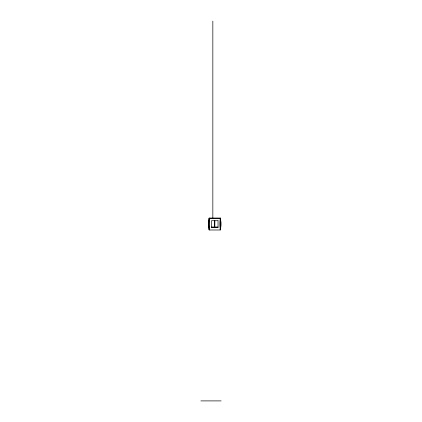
<?xml version="1.0" encoding="UTF-8"?>
<svg xmlns="http://www.w3.org/2000/svg" width="422" height="422" viewBox="0 0 422 422"><rect width="100%" height="100%" fill="white"/><g stroke="black" fill="none" stroke-linecap="round" stroke-linejoin="round"><path stroke-width="0.63" d="M220.205 219.018L220.363 218.026L209.148 218.026A24.756 17.571 90 0 0 209.143 229.99L220.363 229.99A24.756 17.571 -90 0 0 220.368 218.026A34.44 34.44 0 0 1 220.363 229.99L220.205 228.998A24.476 17.371 -90 0 1 220.2 219.018L220.11 218.327L209.407 218.327M220.11 229.689L220.226 228.956M211.48 227.115L218.032 227.115M211.48 227.215L218.032 227.215M200.877 400.9L221.123 400.9M212.841 21.1L212.841 218.127M220.458 221.033A34.14 34.14 0 0 1 220.458 226.983M209.054 226.983A34.14 34.14 0 0 1 209.054 221.033M209.312 228.998L209.148 229.99A34.44 34.44 0 0 1 209.148 218.026L209.312 219.018A24.476 17.371 -90 0 1 209.312 229.004M218.047 220.722L211.469 220.722L211.469 227.3L218.047 227.3L218.032 220.706M214.787 227.215L214.787 220.706L214.729 227.215"/></g></svg>
